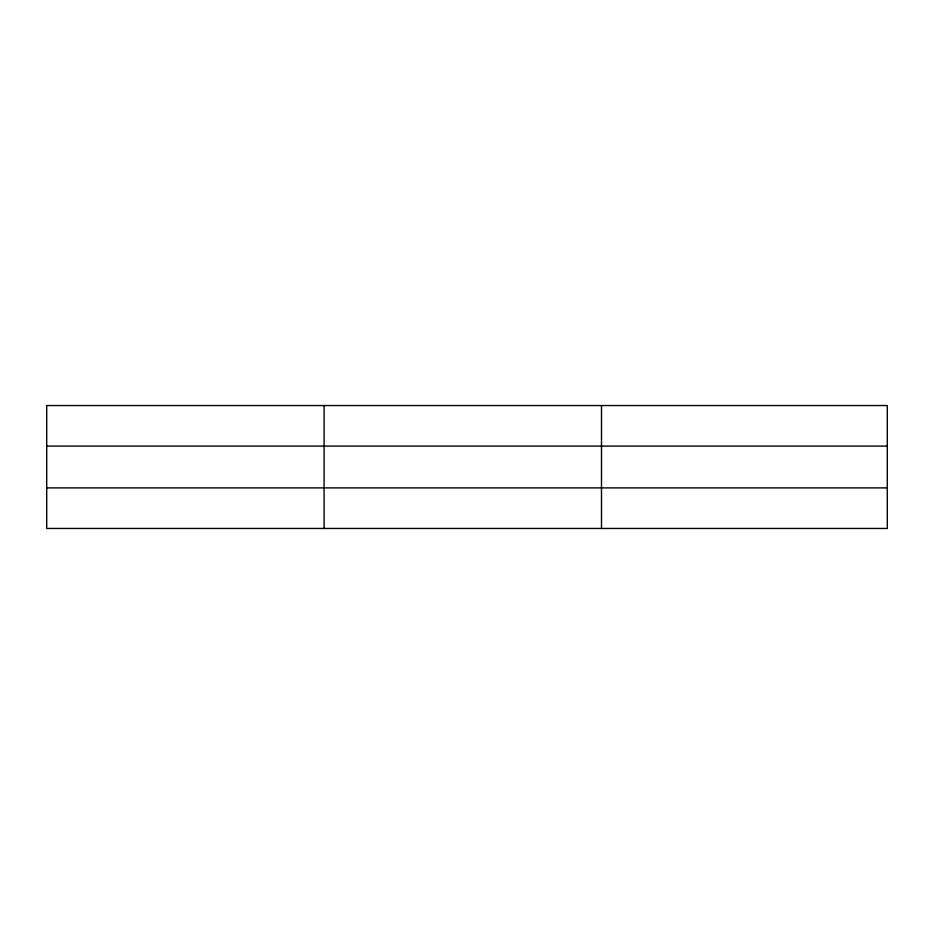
<?xml version="1.0" encoding="UTF-8"?>
<svg xmlns="http://www.w3.org/2000/svg" width="934" height="934" viewBox="0 0 934 934"><rect width="100%" height="100%" fill="white"/><g stroke="black" fill="none" stroke-linecap="round" stroke-linejoin="round"><path stroke-width="1.4" d="M324.098 528.457L324.098 405.543M601.496 528.457L601.496 405.543M887.3 446.102L887.3 405.543L46.7 405.543L46.7 528.457L887.3 528.457L887.3 446.102L46.7 446.102M46.7 487.898L887.3 487.898"/></g></svg>
